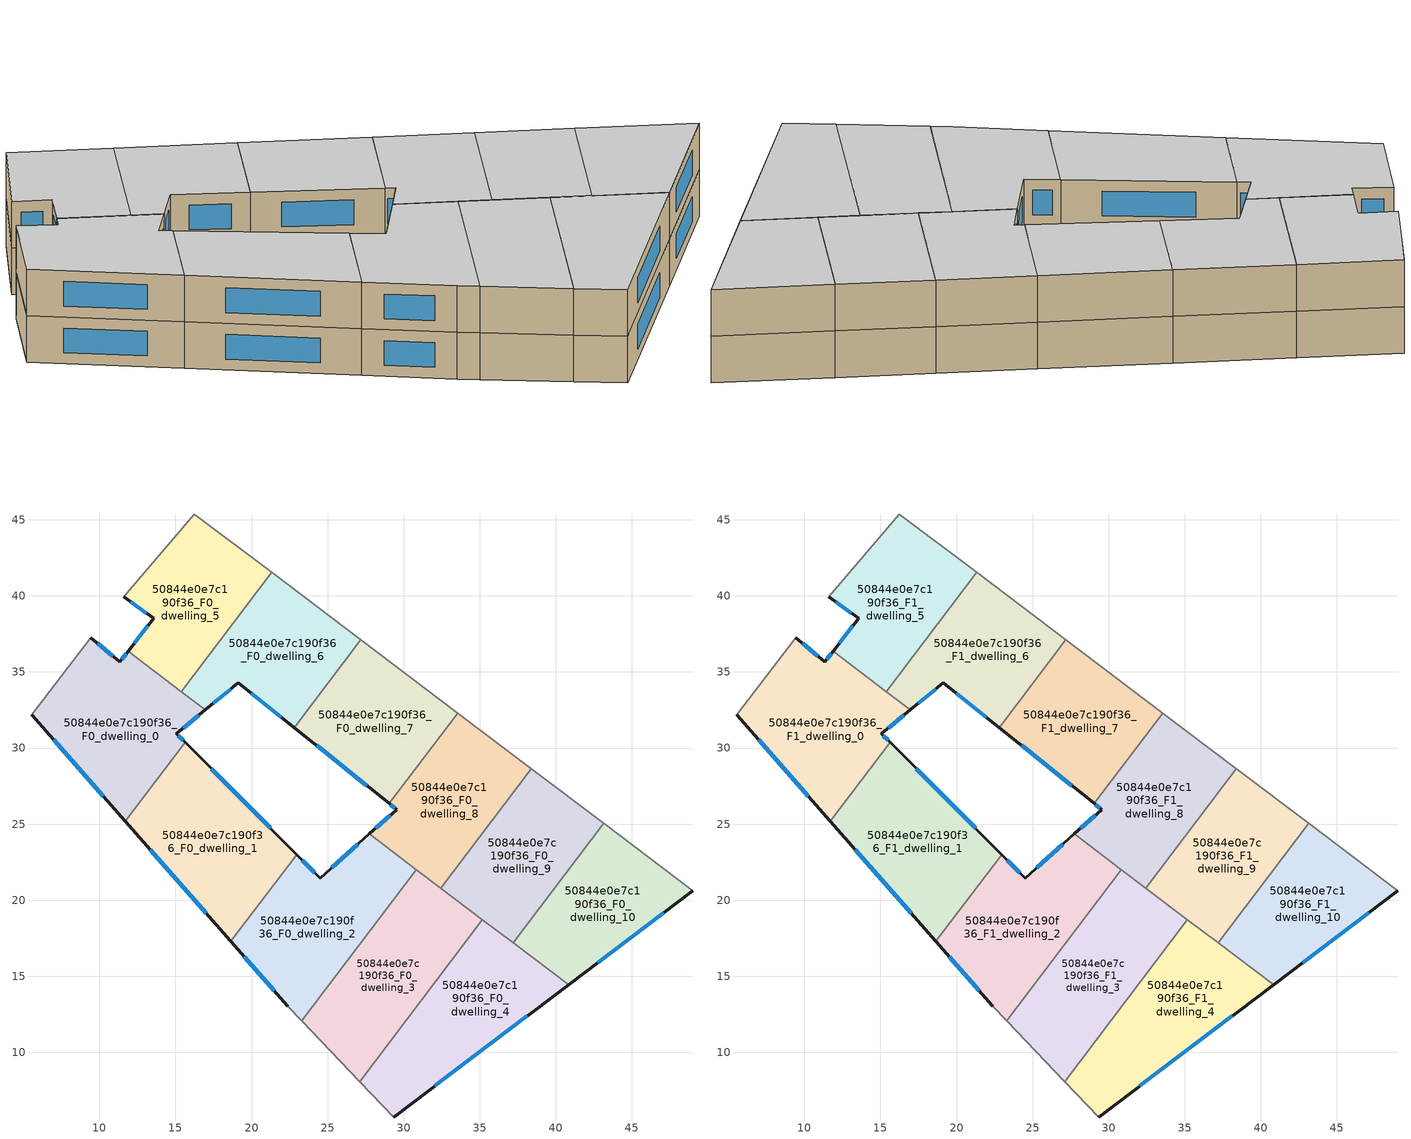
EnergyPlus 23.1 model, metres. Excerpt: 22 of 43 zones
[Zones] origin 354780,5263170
50844e0e7c190f36_F0_dwelling_0
 floor ground (EU_floor_Construction): 16.97,32.52 15.06,30.95 15.63,30.37 11.71,25.18 5.55,32.18 9.43,37.25 11.34,35.67 11.88,36.37 z0
 wall outside (EU_wall_Construction): 15.63,30.37 15.06,30.95 16.97,32.52 / 5.55,32.18 11.71,25.18 / 11.88,36.37 11.34,35.67 9.43,37.25 z0:3
 wall to 50844e0e7c190f36_F0_dwelling_1 (EU_wall_Construction): 11.71,25.18 15.63,30.37 z0:3
 wall adiabatic (EU_wall_Construction): 9.43,37.25 5.55,32.18 z0:3
 wall to 50844e0e7c190f36_F0_dwelling_5 (EU_wall_Construction): 15.39,33.71 11.88,36.37 z0:3
 wall to 50844e0e7c190f36_F0_dwelling_6 (EU_wall_Construction): 16.97,32.52 15.39,33.71 z0:3
 window (EU_Window_Construction): 15.51,31.32 16.52,32.15 / 15.5,30.5 15.19,30.81 / 6.99,30.54 10.26,26.83 / 10.89,36.04 9.88,36.88 / 11.76,36.21 11.47,35.83 z0.7:2.3
50844e0e7c190f36_F0_dwelling_1
 floor ground (EU_floor_Construction): 15.63,30.37 22.97,23 18.65,17.29 11.71,25.18 z0
 wall outside (EU_wall_Construction): 22.97,23 15.63,30.37 / 11.71,25.18 18.65,17.29 z0:3
 wall to 50844e0e7c190f36_F0_dwelling_2 (EU_wall_Construction): 18.65,17.29 22.97,23 z0:3
 window (EU_Window_Construction): 21.25,24.73 17.36,28.64 / 13.34,23.33 17.02,19.14 z0.7:2.3
50844e0e7c190f36_F0_dwelling_10
 floor ground (EU_floor_Construction): 49.01,20.61 40.84,14.44 37.2,17.2 43.14,25.04 z0
 wall outside (EU_wall_Construction): 40.84,14.44 49.01,20.61 z0:3
 wall to 50844e0e7c190f36_F0_dwelling_9 (EU_wall_Construction): 43.14,25.04 37.2,17.2 z0:3
 wall adiabatic (EU_wall_Construction): 49.01,20.61 43.14,25.04 z0:3
 wall to 50844e0e7c190f36_F0_dwelling_4 (EU_wall_Construction): 37.2,17.2 40.84,14.44 z0:3
 window (EU_Window_Construction): 42.76,15.89 47.09,19.16 z0.7:2.3
50844e0e7c190f36_F0_dwelling_2
 floor ground (EU_floor_Construction): 30.84,22.02 23.3,12.07 22.38,13.04 18.65,17.29 22.97,23 24.52,21.45 27.75,24.35 z0
 wall outside (EU_wall_Construction): 18.65,17.29 22.38,13.04 / 27.75,24.35 24.52,21.45 22.97,23 z0:3
 wall to 50844e0e7c190f36_F0_dwelling_3 (EU_wall_Construction): 23.3,12.07 30.84,22.02 z0:3
 wall adiabatic (EU_wall_Construction): 22.38,13.04 23.3,12.07 z0:3
 wall to 50844e0e7c190f36_F0_dwelling_8 (EU_wall_Construction): 30.84,22.02 27.75,24.35 z0:3
 window (EU_Window_Construction): 19.52,16.29 21.5,14.04 / 24.16,21.81 23.34,22.64 / 26.99,23.67 25.28,22.13 z0.7:2.3
50844e0e7c190f36_F0_dwelling_3
 floor ground (EU_floor_Construction): 35.18,18.72 27.12,8.08 23.3,12.07 30.84,22.02 z0
 wall to 50844e0e7c190f36_F0_dwelling_4 (EU_wall_Construction): 27.12,8.08 35.18,18.72 z0:3
 wall adiabatic (EU_wall_Construction): 23.3,12.07 27.12,8.08 z0:3
 wall to 50844e0e7c190f36_F0_dwelling_9 (EU_wall_Construction): 35.18,18.72 32.44,20.8 z0:3
 wall to 50844e0e7c190f36_F0_dwelling_8 (EU_wall_Construction): 32.44,20.8 30.83,22.02 z0:3
50844e0e7c190f36_F0_dwelling_4
 floor ground (EU_floor_Construction): 40.84,14.44 29.34,5.75 27.12,8.08 35.18,18.72 z0
 wall outside (EU_wall_Construction): 29.34,5.75 40.84,14.44 z0:3
 wall adiabatic (EU_wall_Construction): 27.12,8.08 29.34,5.75 z0:3
 wall to 50844e0e7c190f36_F0_dwelling_9 (EU_wall_Construction): 37.2,17.2 35.18,18.72 z0:3
 window (EU_Window_Construction): 32.04,7.79 38.14,12.4 z0.7:2.3
50844e0e7c190f36_F0_dwelling_5
 floor ground (EU_floor_Construction): 21.32,41.54 15.39,33.71 11.88,36.37 13.56,38.54 11.59,39.95 16.24,45.38 z0
 wall outside (EU_wall_Construction): 11.59,39.95 13.56,38.54 11.88,36.37 z0:3
 wall to 50844e0e7c190f36_F0_dwelling_6 (EU_wall_Construction): 15.39,33.71 21.32,41.54 z0:3
 wall adiabatic (EU_wall_Construction): 21.32,41.54 16.24,45.38 11.59,39.95 z0:3
 window (EU_Window_Construction): 13.16,38.03 12.28,36.88 / 12.06,39.62 13.1,38.87 z0.7:2.3
50844e0e7c190f36_F0_dwelling_6
 floor ground (EU_floor_Construction): 27.17,37.12 22.81,31.35 19.12,34.29 16.97,32.52 15.39,33.71 21.32,41.54 z0
 wall outside (EU_wall_Construction): 16.97,32.52 19.12,34.29 22.81,31.35 z0:3
 wall adiabatic (EU_wall_Construction): 27.17,37.12 21.32,41.54 z0:3
 wall to 50844e0e7c190f36_F0_dwelling_7 (EU_wall_Construction): 22.81,31.35 27.17,37.12 z0:3
 window (EU_Window_Construction): 17.48,32.94 18.62,33.88 / 19.99,33.6 21.94,32.04 z0.7:2.3
50844e0e7c190f36_F0_dwelling_7
 floor ground (EU_floor_Construction): 33.55,32.3 29.05,26.36 22.81,31.35 27.17,37.12 z0
 wall outside (EU_wall_Construction): 22.81,31.35 29.05,26.36 z0:3
 wall adiabatic (EU_wall_Construction): 33.55,32.3 27.17,37.12 z0:3
 wall to 50844e0e7c190f36_F0_dwelling_8 (EU_wall_Construction): 29.05,26.36 33.55,32.3 z0:3
 window (EU_Window_Construction): 24.27,30.18 27.58,27.53 z0.7:2.3
50844e0e7c190f36_F0_dwelling_8
 floor ground (EU_floor_Construction): 38.39,28.64 32.44,20.8 27.75,24.35 29.54,25.96 29.05,26.36 33.55,32.3 z0
 wall outside (EU_wall_Construction): 29.05,26.36 29.54,25.96 27.75,24.35 z0:3
 wall adiabatic (EU_wall_Construction): 38.39,28.64 33.55,32.3 z0:3
 wall to 50844e0e7c190f36_F0_dwelling_9 (EU_wall_Construction): 32.44,20.8 38.39,28.64 z0:3
 window (EU_Window_Construction): 29.12,25.58 28.17,24.73 / 29.16,26.26 29.43,26.05 z0.7:2.3
50844e0e7c190f36_F0_dwelling_9
 floor ground (EU_floor_Construction): 43.14,25.04 37.2,17.2 32.44,20.8 38.39,28.64 z0
 wall adiabatic (EU_wall_Construction): 43.14,25.04 38.39,28.64 z0:3
50844e0e7c190f36_F1_dwelling_0
 floor to 50844e0e7c190f36_F0_dwelling_0 (EU_floor_Construction): 16.97,32.52 15.06,30.95 15.63,30.37 11.71,25.18 5.55,32.18 9.43,37.25 11.34,35.67 11.88,36.37 z3
 wall outside (EU_wall_Construction): 15.63,30.37 15.06,30.95 16.97,32.52 / 5.55,32.18 11.71,25.18 / 11.88,36.37 11.34,35.67 9.43,37.25 z3:6
 wall to 50844e0e7c190f36_F1_dwelling_1 (EU_wall_Construction): 11.71,25.18 15.63,30.37 z3:6
 wall adiabatic (EU_wall_Construction): 9.43,37.25 5.55,32.18 z3:6
 wall to 50844e0e7c190f36_F1_dwelling_5 (EU_wall_Construction): 15.39,33.71 11.88,36.37 z3:6
 wall to 50844e0e7c190f36_F1_dwelling_6 (EU_wall_Construction): 16.97,32.52 15.39,33.71 z3:6
 window (EU_Window_Construction): 15.51,31.32 16.52,32.15 / 15.5,30.5 15.19,30.81 / 6.99,30.54 10.26,26.83 / 10.89,36.04 9.88,36.88 / 11.76,36.21 11.47,35.83 z3.7:5.3
 ceiling to 50844e0e7c190f36_F2_dwelling_0 (EU_floor_Construction): 11.71,25.18 15.63,30.37 15.06,30.95 16.97,32.52 11.88,36.37 11.34,35.67 9.43,37.25 5.55,32.18 z6
50844e0e7c190f36_F1_dwelling_1
 floor to 50844e0e7c190f36_F0_dwelling_1 (EU_floor_Construction): 15.63,30.37 22.97,23 18.65,17.29 11.71,25.18 z3
 wall outside (EU_wall_Construction): 22.97,23 15.63,30.37 / 11.71,25.18 18.65,17.29 z3:6
 wall to 50844e0e7c190f36_F1_dwelling_2 (EU_wall_Construction): 18.65,17.29 22.97,23 z3:6
 window (EU_Window_Construction): 21.25,24.73 17.36,28.64 / 13.34,23.33 17.02,19.14 z3.7:5.3
 ceiling to 50844e0e7c190f36_F2_dwelling_1 (EU_floor_Construction): 18.65,17.29 22.97,23 15.63,30.37 11.71,25.18 z6
50844e0e7c190f36_F1_dwelling_10
 floor to 50844e0e7c190f36_F0_dwelling_10 (EU_floor_Construction): 49.01,20.61 40.84,14.44 37.2,17.2 43.14,25.04 z3
 wall outside (EU_wall_Construction): 40.84,14.44 49.01,20.61 z3:6
 wall to 50844e0e7c190f36_F1_dwelling_9 (EU_wall_Construction): 43.14,25.04 37.2,17.2 z3:6
 wall adiabatic (EU_wall_Construction): 49.01,20.61 43.14,25.04 z3:6
 wall to 50844e0e7c190f36_F1_dwelling_4 (EU_wall_Construction): 37.2,17.2 40.84,14.44 z3:6
 window (EU_Window_Construction): 42.76,15.89 47.09,19.16 z3.7:5.3
 ceiling to 50844e0e7c190f36_F2_dwelling_10 (EU_floor_Construction): 49.01,20.61 43.14,25.04 37.2,17.2 40.84,14.44 z6
50844e0e7c190f36_F1_dwelling_2
 floor to 50844e0e7c190f36_F0_dwelling_2 (EU_floor_Construction): 30.84,22.02 23.3,12.07 22.38,13.04 18.65,17.29 22.97,23 24.52,21.45 27.75,24.35 z3
 wall outside (EU_wall_Construction): 18.65,17.29 22.38,13.04 / 27.75,24.35 24.52,21.45 22.97,23 z3:6
 wall to 50844e0e7c190f36_F1_dwelling_3 (EU_wall_Construction): 23.3,12.07 30.84,22.02 z3:6
 wall adiabatic (EU_wall_Construction): 22.38,13.04 23.3,12.07 z3:6
 wall to 50844e0e7c190f36_F1_dwelling_8 (EU_wall_Construction): 30.84,22.02 27.75,24.35 z3:6
 window (EU_Window_Construction): 19.52,16.29 21.5,14.04 / 24.16,21.81 23.34,22.64 / 26.99,23.67 25.28,22.13 z3.7:5.3
 ceiling to 50844e0e7c190f36_F2_dwelling_2 (EU_floor_Construction): 23.3,12.07 30.84,22.02 27.75,24.35 24.52,21.45 22.97,23 18.65,17.29 22.38,13.04 z6
50844e0e7c190f36_F1_dwelling_3
 floor to 50844e0e7c190f36_F0_dwelling_3 (EU_floor_Construction): 35.18,18.72 27.12,8.08 23.3,12.07 30.84,22.02 z3
 wall to 50844e0e7c190f36_F1_dwelling_4 (EU_wall_Construction): 27.12,8.08 35.18,18.72 z3:6
 wall adiabatic (EU_wall_Construction): 23.3,12.07 27.12,8.08 z3:6
 wall to 50844e0e7c190f36_F1_dwelling_9 (EU_wall_Construction): 35.18,18.72 32.44,20.8 z3:6
 wall to 50844e0e7c190f36_F1_dwelling_8 (EU_wall_Construction): 32.44,20.8 30.83,22.02 z3:6
 ceiling to 50844e0e7c190f36_F2_dwelling_3 (EU_floor_Construction): 27.12,8.08 35.18,18.72 30.84,22.02 23.3,12.07 z6
50844e0e7c190f36_F1_dwelling_4
 floor to 50844e0e7c190f36_F0_dwelling_4 (EU_floor_Construction): 40.84,14.44 29.34,5.75 27.12,8.08 35.18,18.72 z3
 wall outside (EU_wall_Construction): 29.34,5.75 40.84,14.44 z3:6
 wall adiabatic (EU_wall_Construction): 27.12,8.08 29.34,5.75 z3:6
 wall to 50844e0e7c190f36_F1_dwelling_9 (EU_wall_Construction): 37.2,17.2 35.18,18.72 z3:6
 window (EU_Window_Construction): 32.04,7.79 38.14,12.4 z3.7:5.3
 ceiling to 50844e0e7c190f36_F2_dwelling_4 (EU_floor_Construction): 40.84,14.44 35.18,18.72 27.12,8.08 29.34,5.75 z6
50844e0e7c190f36_F1_dwelling_5
 floor to 50844e0e7c190f36_F0_dwelling_5 (EU_floor_Construction): 21.32,41.54 15.39,33.71 11.88,36.37 13.56,38.54 11.59,39.95 16.24,45.38 z3
 wall outside (EU_wall_Construction): 11.59,39.95 13.56,38.54 11.88,36.37 z3:6
 wall to 50844e0e7c190f36_F1_dwelling_6 (EU_wall_Construction): 15.39,33.71 21.32,41.54 z3:6
 wall adiabatic (EU_wall_Construction): 21.32,41.54 16.24,45.38 11.59,39.95 z3:6
 window (EU_Window_Construction): 13.16,38.03 12.28,36.88 / 12.06,39.62 13.1,38.87 z3.7:5.3
 ceiling to 50844e0e7c190f36_F2_dwelling_5 (EU_floor_Construction): 15.39,33.71 21.32,41.54 16.24,45.38 11.59,39.95 13.56,38.54 11.88,36.37 z6
50844e0e7c190f36_F1_dwelling_6
 floor to 50844e0e7c190f36_F0_dwelling_6 (EU_floor_Construction): 27.17,37.12 22.81,31.35 19.12,34.29 16.97,32.52 15.39,33.71 21.32,41.54 z3
 wall outside (EU_wall_Construction): 16.97,32.52 19.12,34.29 22.81,31.35 z3:6
 wall adiabatic (EU_wall_Construction): 27.17,37.12 21.32,41.54 z3:6
 wall to 50844e0e7c190f36_F1_dwelling_7 (EU_wall_Construction): 22.81,31.35 27.17,37.12 z3:6
 window (EU_Window_Construction): 17.48,32.94 18.62,33.88 / 19.99,33.6 21.94,32.04 z3.7:5.3
 ceiling to 50844e0e7c190f36_F2_dwelling_6 (EU_floor_Construction): 22.81,31.35 27.17,37.12 21.32,41.54 15.39,33.71 16.97,32.52 19.12,34.29 z6
50844e0e7c190f36_F1_dwelling_7
 floor to 50844e0e7c190f36_F0_dwelling_7 (EU_floor_Construction): 33.55,32.3 29.05,26.36 22.81,31.35 27.17,37.12 z3
 wall outside (EU_wall_Construction): 22.81,31.35 29.05,26.36 z3:6
 wall adiabatic (EU_wall_Construction): 33.55,32.3 27.17,37.12 z3:6
 wall to 50844e0e7c190f36_F1_dwelling_8 (EU_wall_Construction): 29.05,26.36 33.55,32.3 z3:6
 window (EU_Window_Construction): 24.27,30.18 27.58,27.53 z3.7:5.3
 ceiling to 50844e0e7c190f36_F2_dwelling_7 (EU_floor_Construction): 29.05,26.36 33.55,32.3 27.17,37.12 22.81,31.35 z6
50844e0e7c190f36_F1_dwelling_8
 floor to 50844e0e7c190f36_F0_dwelling_8 (EU_floor_Construction): 38.39,28.64 32.44,20.8 27.75,24.35 29.54,25.96 29.05,26.36 33.55,32.3 z3
 wall outside (EU_wall_Construction): 29.05,26.36 29.54,25.96 27.75,24.35 z3:6
 wall adiabatic (EU_wall_Construction): 38.39,28.64 33.55,32.3 z3:6
 wall to 50844e0e7c190f36_F1_dwelling_9 (EU_wall_Construction): 32.44,20.8 38.39,28.64 z3:6
 window (EU_Window_Construction): 29.12,25.58 28.17,24.73 / 29.16,26.26 29.43,26.05 z3.7:5.3
 ceiling to 50844e0e7c190f36_F2_dwelling_8 (EU_floor_Construction): 32.44,20.8 38.39,28.64 33.55,32.3 29.05,26.36 29.54,25.96 27.75,24.35 z6
50844e0e7c190f36_F1_dwelling_9
 floor to 50844e0e7c190f36_F0_dwelling_9 (EU_floor_Construction): 43.14,25.04 37.2,17.2 32.44,20.8 38.39,28.64 z3
 wall adiabatic (EU_wall_Construction): 43.14,25.04 38.39,28.64 z3:6
 ceiling to 50844e0e7c190f36_F2_dwelling_9 (EU_floor_Construction): 37.2,17.2 43.14,25.04 38.39,28.64 32.44,20.8 z6
[Building]
EU S2 Campaign: North Axis=0; Terrain=City; Solar Distribution=FullExterior
[Site:Location]
Budapest.Ferenc.Liszt.Intl.AP: Latitude=47.437; Longitude=19.256; Time Zone=1; Elevation=185
[SizingPeriod:WeatherFileDays]
AnnualSizingPeriod: Begin Month=1; Begin Day of Month=1; End Month=12; End Day of Month=31; Day of Week for Start Day=Monday; Use Weather File Daylight Saving Period=No; Use Weather File Rain and Snow Indicators=No
[MATERIAL]
EU_InternalMass_Material: Roughness=MediumRough; Thickness=0.1; Conductivity=1; Density=1800; Specific Heat=900; Thermal Absorptance=0.9; Solar Absorptance=0.7; Visible Absorptance=0.7
[MATERIAL:NOMASS] Roughness=MediumRough; Thermal Absorptance=0.9; Solar Absorptance=0.7; Visible Absorptance=0.7
Name | Thermal Resistance
EU_wall_NoMass | 0.832559
EU_floor_NoMass | 0.872794
[WINDOWMATERIAL:SIMPLEGLAZINGSYSTEM]
EU_Window_SimpleGlazing: UFactor=2.79869; Solar Heat Gain Coefficient=0.75; Visible Transmittance=0.75
[CONSTRUCTION]
EU_wall_Construction: EU_wall_NoMass
EU_floor_Construction: EU_floor_NoMass
EU_Window_Construction: EU_Window_SimpleGlazing
EU_InternalMass_Construction: EU_InternalMass_Material
[ZONE] Type=1; Multiplier=1; Ceiling Height=autocalculate; Floor Area=autocalculate; Part of Total Floor Area=Yes
Name | Volume
50844e0e7c190f36_F0_dwelling_0; 50844e0e7c190f36_F1_dwelling_0 | 211.264
50844e0e7c190f36_F0_dwelling_1; 50844e0e7c190f36_F1_dwelling_1 | 211.258
50844e0e7c190f36_F0_dwelling_10; 50844e0e7c190f36_F1_dwelling_10 | 176.06
50844e0e7c190f36_F0_dwelling_2; 50844e0e7c190f36_F1_dwelling_2 | 211.296
50844e0e7c190f36_F0_dwelling_3; 50844e0e7c190f36_F1_dwelling_3 | 211.266
50844e0e7c190f36_F0_dwelling_4; 50844e0e7c190f36_F1_dwelling_4 | 211.256
50844e0e7c190f36_F0_dwelling_5; 50844e0e7c190f36_F1_dwelling_5 | 176.07
50844e0e7c190f36_F0_dwelling_6; 50844e0e7c190f36_F1_dwelling_6 | 176.061
50844e0e7c190f36_F0_dwelling_7; 50844e0e7c190f36_F1_dwelling_7 | 176.074
50844e0e7c190f36_F0_dwelling_8; 50844e0e7c190f36_F1_dwelling_8 | 176.062
50844e0e7c190f36_F0_dwelling_9; 50844e0e7c190f36_F1_dwelling_9 | 176.081
[INTERNALMASS] Construction=EU_InternalMass_Construction
Name | Zone or ZoneList | Surface Area
50844e0e7c190f36_F0_dwelling_0_EU_InternalMass | 50844e0e7c190f36_F0_dwelling_0 | 70.4214
50844e0e7c190f36_F0_dwelling_1_EU_InternalMass | 50844e0e7c190f36_F0_dwelling_1 | 70.4192
50844e0e7c190f36_F0_dwelling_2_EU_InternalMass | 50844e0e7c190f36_F0_dwelling_2 | 70.432
50844e0e7c190f36_F0_dwelling_3_EU_InternalMass | 50844e0e7c190f36_F0_dwelling_3 | 70.4221
50844e0e7c190f36_F0_dwelling_4_EU_InternalMass | 50844e0e7c190f36_F0_dwelling_4 | 70.4185
50844e0e7c190f36_F0_dwelling_5_EU_InternalMass | 50844e0e7c190f36_F0_dwelling_5 | 58.6898
50844e0e7c190f36_F0_dwelling_6_EU_InternalMass | 50844e0e7c190f36_F0_dwelling_6 | 58.687
50844e0e7c190f36_F0_dwelling_7_EU_InternalMass | 50844e0e7c190f36_F0_dwelling_7 | 58.6914
50844e0e7c190f36_F0_dwelling_8_EU_InternalMass | 50844e0e7c190f36_F0_dwelling_8 | 58.6872
50844e0e7c190f36_F0_dwelling_9_EU_InternalMass | 50844e0e7c190f36_F0_dwelling_9 | 58.694
50844e0e7c190f36_F0_dwelling_10_EU_InternalMass | 50844e0e7c190f36_F0_dwelling_10 | 58.6866
50844e0e7c190f36_F1_dwelling_0_EU_InternalMass | 50844e0e7c190f36_F1_dwelling_0 | 70.4214
50844e0e7c190f36_F1_dwelling_1_EU_InternalMass | 50844e0e7c190f36_F1_dwelling_1 | 70.4192
50844e0e7c190f36_F1_dwelling_2_EU_InternalMass | 50844e0e7c190f36_F1_dwelling_2 | 70.432
50844e0e7c190f36_F1_dwelling_3_EU_InternalMass | 50844e0e7c190f36_F1_dwelling_3 | 70.4221
50844e0e7c190f36_F1_dwelling_4_EU_InternalMass | 50844e0e7c190f36_F1_dwelling_4 | 70.4185
50844e0e7c190f36_F1_dwelling_5_EU_InternalMass | 50844e0e7c190f36_F1_dwelling_5 | 58.6898
50844e0e7c190f36_F1_dwelling_6_EU_InternalMass | 50844e0e7c190f36_F1_dwelling_6 | 58.687
50844e0e7c190f36_F1_dwelling_7_EU_InternalMass | 50844e0e7c190f36_F1_dwelling_7 | 58.6914
50844e0e7c190f36_F1_dwelling_8_EU_InternalMass | 50844e0e7c190f36_F1_dwelling_8 | 58.6872
50844e0e7c190f36_F1_dwelling_9_EU_InternalMass | 50844e0e7c190f36_F1_dwelling_9 | 58.694
50844e0e7c190f36_F1_dwelling_10_EU_InternalMass | 50844e0e7c190f36_F1_dwelling_10 | 58.6866
[OTHEREQUIPMENT] Fuel Type=Electricity; Design Level Calculation Method=Watts/Area; Power per Zone Floor Area=1; Fraction Latent=0; Fraction Radiant=0; Fraction Lost=0; Carbon Dioxide Generation Rate=0; EndUse Subcategory=EU_Step8_InternalGains
Name | Zone or ZoneList or Space or SpaceList | Schedule
EU_Step8_InternalGain_50844e0e7c190f36_F0_dwelling_0_f000 | 50844e0e7c190f36_F0_dwelling_0 | EU_Step8_GainSchedule_50844e0e7c190f36_F0_dwelling_0_f000
EU_Step8_InternalGain_50844e0e7c190f36_F0_dwelling_1_f000 | 50844e0e7c190f36_F0_dwelling_1 | EU_Step8_GainSchedule_50844e0e7c190f36_F0_dwelling_1_f000
EU_Step8_InternalGain_50844e0e7c190f36_F0_dwelling_2_f000 | 50844e0e7c190f36_F0_dwelling_2 | EU_Step8_GainSchedule_50844e0e7c190f36_F0_dwelling_2_f000
EU_Step8_InternalGain_50844e0e7c190f36_F0_dwelling_3_f000 | 50844e0e7c190f36_F0_dwelling_3 | EU_Step8_GainSchedule_50844e0e7c190f36_F0_dwelling_3_f000
EU_Step8_InternalGain_50844e0e7c190f36_F0_dwelling_4_f000 | 50844e0e7c190f36_F0_dwelling_4 | EU_Step8_GainSchedule_50844e0e7c190f36_F0_dwelling_4_f000
EU_Step8_InternalGain_50844e0e7c190f36_F0_dwelling_5_f000 | 50844e0e7c190f36_F0_dwelling_5 | EU_Step8_GainSchedule_50844e0e7c190f36_F0_dwelling_5_f000
EU_Step8_InternalGain_50844e0e7c190f36_F0_dwelling_6_f000 | 50844e0e7c190f36_F0_dwelling_6 | EU_Step8_GainSchedule_50844e0e7c190f36_F0_dwelling_6_f000
EU_Step8_InternalGain_50844e0e7c190f36_F0_dwelling_7_f000 | 50844e0e7c190f36_F0_dwelling_7 | EU_Step8_GainSchedule_50844e0e7c190f36_F0_dwelling_7_f000
EU_Step8_InternalGain_50844e0e7c190f36_F0_dwelling_8_f000 | 50844e0e7c190f36_F0_dwelling_8 | EU_Step8_GainSchedule_50844e0e7c190f36_F0_dwelling_8_f000
EU_Step8_InternalGain_50844e0e7c190f36_F0_dwelling_9_f000 | 50844e0e7c190f36_F0_dwelling_9 | EU_Step8_GainSchedule_50844e0e7c190f36_F0_dwelling_9_f000
EU_Step8_InternalGain_50844e0e7c190f36_F0_dwelling_10_f000 | 50844e0e7c190f36_F0_dwelling_10 | EU_Step8_GainSchedule_50844e0e7c190f36_F0_dwelling_10_f000
EU_Step8_InternalGain_50844e0e7c190f36_F1_dwelling_0_f000 | 50844e0e7c190f36_F1_dwelling_0 | EU_Step8_GainSchedule_50844e0e7c190f36_F1_dwelling_0_f000
EU_Step8_InternalGain_50844e0e7c190f36_F1_dwelling_1_f000 | 50844e0e7c190f36_F1_dwelling_1 | EU_Step8_GainSchedule_50844e0e7c190f36_F1_dwelling_1_f000
EU_Step8_InternalGain_50844e0e7c190f36_F1_dwelling_2_f000 | 50844e0e7c190f36_F1_dwelling_2 | EU_Step8_GainSchedule_50844e0e7c190f36_F1_dwelling_2_f000
EU_Step8_InternalGain_50844e0e7c190f36_F1_dwelling_3_f000 | 50844e0e7c190f36_F1_dwelling_3 | EU_Step8_GainSchedule_50844e0e7c190f36_F1_dwelling_3_f000
EU_Step8_InternalGain_50844e0e7c190f36_F1_dwelling_4_f000 | 50844e0e7c190f36_F1_dwelling_4 | EU_Step8_GainSchedule_50844e0e7c190f36_F1_dwelling_4_f000
EU_Step8_InternalGain_50844e0e7c190f36_F1_dwelling_5_f000 | 50844e0e7c190f36_F1_dwelling_5 | EU_Step8_GainSchedule_50844e0e7c190f36_F1_dwelling_5_f000
EU_Step8_InternalGain_50844e0e7c190f36_F1_dwelling_6_f000 | 50844e0e7c190f36_F1_dwelling_6 | EU_Step8_GainSchedule_50844e0e7c190f36_F1_dwelling_6_f000
EU_Step8_InternalGain_50844e0e7c190f36_F1_dwelling_7_f000 | 50844e0e7c190f36_F1_dwelling_7 | EU_Step8_GainSchedule_50844e0e7c190f36_F1_dwelling_7_f000
EU_Step8_InternalGain_50844e0e7c190f36_F1_dwelling_8_f000 | 50844e0e7c190f36_F1_dwelling_8 | EU_Step8_GainSchedule_50844e0e7c190f36_F1_dwelling_8_f000
EU_Step8_InternalGain_50844e0e7c190f36_F1_dwelling_9_f000 | 50844e0e7c190f36_F1_dwelling_9 | EU_Step8_GainSchedule_50844e0e7c190f36_F1_dwelling_9_f000
EU_Step8_InternalGain_50844e0e7c190f36_F1_dwelling_10_f000 | 50844e0e7c190f36_F1_dwelling_10 | EU_Step8_GainSchedule_50844e0e7c190f36_F1_dwelling_10_f000
[ZONEVENTILATION:DESIGNFLOWRATE] Schedule=EU_AlwaysOn; Design Flow Rate Calculation Method=AirChanges/Hour; Air Changes per Hour=0.475469; Ventilation Type=Natural; Fan Pressure Rise=0; Fan Total Efficiency=1; Constant Term Coefficient=1; Temperature Term Coefficient=0; Velocity Term Coefficient=0; Velocity Squared Term Coefficient=0; Minimum Indoor Temperature=-100; Maximum Indoor Temperature=100; Delta Temperature=-100; Minimum Outdoor Temperature=-100; Maximum Outdoor Temperature=100; Maximum Wind Speed=40
Name | Zone or ZoneList or Space or SpaceList
EU_ConstantAir_50844e0e7c190f36_F0_dwelling_0 | 50844e0e7c190f36_F0_dwelling_0
EU_ConstantAir_50844e0e7c190f36_F0_dwelling_1 | 50844e0e7c190f36_F0_dwelling_1
EU_ConstantAir_50844e0e7c190f36_F0_dwelling_2 | 50844e0e7c190f36_F0_dwelling_2
EU_ConstantAir_50844e0e7c190f36_F0_dwelling_3 | 50844e0e7c190f36_F0_dwelling_3
EU_ConstantAir_50844e0e7c190f36_F0_dwelling_4 | 50844e0e7c190f36_F0_dwelling_4
EU_ConstantAir_50844e0e7c190f36_F0_dwelling_5 | 50844e0e7c190f36_F0_dwelling_5
EU_ConstantAir_50844e0e7c190f36_F0_dwelling_6 | 50844e0e7c190f36_F0_dwelling_6
EU_ConstantAir_50844e0e7c190f36_F0_dwelling_7 | 50844e0e7c190f36_F0_dwelling_7
EU_ConstantAir_50844e0e7c190f36_F0_dwelling_8 | 50844e0e7c190f36_F0_dwelling_8
EU_ConstantAir_50844e0e7c190f36_F0_dwelling_9 | 50844e0e7c190f36_F0_dwelling_9
EU_ConstantAir_50844e0e7c190f36_F0_dwelling_10 | 50844e0e7c190f36_F0_dwelling_10
EU_ConstantAir_50844e0e7c190f36_F1_dwelling_0 | 50844e0e7c190f36_F1_dwelling_0
EU_ConstantAir_50844e0e7c190f36_F1_dwelling_1 | 50844e0e7c190f36_F1_dwelling_1
EU_ConstantAir_50844e0e7c190f36_F1_dwelling_2 | 50844e0e7c190f36_F1_dwelling_2
EU_ConstantAir_50844e0e7c190f36_F1_dwelling_3 | 50844e0e7c190f36_F1_dwelling_3
EU_ConstantAir_50844e0e7c190f36_F1_dwelling_4 | 50844e0e7c190f36_F1_dwelling_4
EU_ConstantAir_50844e0e7c190f36_F1_dwelling_5 | 50844e0e7c190f36_F1_dwelling_5
EU_ConstantAir_50844e0e7c190f36_F1_dwelling_6 | 50844e0e7c190f36_F1_dwelling_6
EU_ConstantAir_50844e0e7c190f36_F1_dwelling_7 | 50844e0e7c190f36_F1_dwelling_7
EU_ConstantAir_50844e0e7c190f36_F1_dwelling_8 | 50844e0e7c190f36_F1_dwelling_8
EU_ConstantAir_50844e0e7c190f36_F1_dwelling_9 | 50844e0e7c190f36_F1_dwelling_9
EU_ConstantAir_50844e0e7c190f36_F1_dwelling_10 | 50844e0e7c190f36_F1_dwelling_10
[HVACTEMPLATE:THERMOSTAT] Constant Heating Setpoint=20; Constant Cooling Setpoint=50
EU_HeatOnly_50844e0e7c190f36_F0_dwelling_0; EU_HeatOnly_50844e0e7c190f36_F0_dwelling_1; EU_HeatOnly_50844e0e7c190f36_F0_dwelling_2; EU_HeatOnly_50844e0e7c190f36_F0_dwelling_3; EU_HeatOnly_50844e0e7c190f36_F0_dwelling_4; EU_HeatOnly_50844e0e7c190f36_F0_dwelling_5; EU_HeatOnly_50844e0e7c190f36_F0_dwelling_6; EU_HeatOnly_50844e0e7c190f36_F0_dwelling_7; EU_HeatOnly_50844e0e7c190f36_F0_dwelling_8; EU_HeatOnly_50844e0e7c190f36_F0_dwelling_9; EU_HeatOnly_50844e0e7c190f36_F0_dwelling_10; EU_HeatOnly_50844e0e7c190f36_F1_dwelling_0; EU_HeatOnly_50844e0e7c190f36_F1_dwelling_1; EU_HeatOnly_50844e0e7c190f36_F1_dwelling_2; EU_HeatOnly_50844e0e7c190f36_F1_dwelling_3; EU_HeatOnly_50844e0e7c190f36_F1_dwelling_4; EU_HeatOnly_50844e0e7c190f36_F1_dwelling_5; EU_HeatOnly_50844e0e7c190f36_F1_dwelling_6; EU_HeatOnly_50844e0e7c190f36_F1_dwelling_7; EU_HeatOnly_50844e0e7c190f36_F1_dwelling_8; EU_HeatOnly_50844e0e7c190f36_F1_dwelling_9; EU_HeatOnly_50844e0e7c190f36_F1_dwelling_10; EU_HeatOnly_50844e0e7c190f36_F2_dwelling_0; EU_HeatOnly_50844e0e7c190f36_F2_dwelling_1; EU_HeatOnly_50844e0e7c190f36_F2_dwelling_2; EU_HeatOnly_50844e0e7c190f36_F2_dwelling_3; EU_HeatOnly_50844e0e7c190f36_F2_dwelling_4; EU_HeatOnly_50844e0e7c190f36_F2_dwelling_5; EU_HeatOnly_50844e0e7c190f36_F2_dwelling_6; EU_HeatOnly_50844e0e7c190f36_F2_dwelling_7; EU_HeatOnly_50844e0e7c190f36_F2_dwelling_8; EU_HeatOnly_50844e0e7c190f36_F2_dwelling_9; EU_HeatOnly_50844e0e7c190f36_F2_dwelling_10; EU_HeatOnly_50844e0e7c190f36_F3_dwelling_0; EU_HeatOnly_50844e0e7c190f36_F3_dwelling_1; EU_HeatOnly_50844e0e7c190f36_F3_dwelling_2; EU_HeatOnly_50844e0e7c190f36_F3_dwelling_3; EU_HeatOnly_50844e0e7c190f36_F3_dwelling_4; EU_HeatOnly_50844e0e7c190f36_F3_dwelling_5; EU_HeatOnly_50844e0e7c190f36_F3_dwelling_6; EU_HeatOnly_50844e0e7c190f36_F3_dwelling_7; EU_HeatOnly_50844e0e7c190f36_F3_dwelling_8; EU_HeatOnly_50844e0e7c190f36_F3_dwelling_9
[HVACTEMPLATE:ZONE:IDEALLOADSAIRSYSTEM] System Availability Schedule=EU_AlwaysOn; Maximum Heating Supply Air Temperature=50; Minimum Cooling Supply Air Temperature=13; Maximum Heating Supply Air Humidity Ratio=0.0156; Minimum Cooling Supply Air Humidity Ratio=0.0077; Heating Limit=NoLimit; Cooling Limit=NoLimit; Heating Availability Schedule=EU_AlwaysOn; Cooling Availability Schedule=EU_CoolingOff; Dehumidification Control Type=ConstantSensibleHeatRatio; Cooling Sensible Heat Ratio=0.7; Dehumidification Setpoint=60; Humidification Control Type=None; Humidification Setpoint=30; Outdoor Air Method=None; Outdoor Air Flow Rate per Person=0.00944; Outdoor Air Flow Rate per Zone Floor Area=0; Outdoor Air Flow Rate per Zone=0; Demand Controlled Ventilation Type=None; Outdoor Air Economizer Type=NoEconomizer; Heat Recovery Type=None; Sensible Heat Recovery Effectiveness=0.7; Latent Heat Recovery Effectiveness=0.65
Name | Template Thermostat
50844e0e7c190f36_F0_dwelling_0 | EU_HeatOnly_50844e0e7c190f36_F0_dwelling_0
50844e0e7c190f36_F0_dwelling_1 | EU_HeatOnly_50844e0e7c190f36_F0_dwelling_1
50844e0e7c190f36_F0_dwelling_2 | EU_HeatOnly_50844e0e7c190f36_F0_dwelling_2
50844e0e7c190f36_F0_dwelling_3 | EU_HeatOnly_50844e0e7c190f36_F0_dwelling_3
50844e0e7c190f36_F0_dwelling_4 | EU_HeatOnly_50844e0e7c190f36_F0_dwelling_4
50844e0e7c190f36_F0_dwelling_5 | EU_HeatOnly_50844e0e7c190f36_F0_dwelling_5
50844e0e7c190f36_F0_dwelling_6 | EU_HeatOnly_50844e0e7c190f36_F0_dwelling_6
50844e0e7c190f36_F0_dwelling_7 | EU_HeatOnly_50844e0e7c190f36_F0_dwelling_7
50844e0e7c190f36_F0_dwelling_8 | EU_HeatOnly_50844e0e7c190f36_F0_dwelling_8
50844e0e7c190f36_F0_dwelling_9 | EU_HeatOnly_50844e0e7c190f36_F0_dwelling_9
50844e0e7c190f36_F0_dwelling_10 | EU_HeatOnly_50844e0e7c190f36_F0_dwelling_10
50844e0e7c190f36_F1_dwelling_0 | EU_HeatOnly_50844e0e7c190f36_F1_dwelling_0
50844e0e7c190f36_F1_dwelling_1 | EU_HeatOnly_50844e0e7c190f36_F1_dwelling_1
50844e0e7c190f36_F1_dwelling_2 | EU_HeatOnly_50844e0e7c190f36_F1_dwelling_2
50844e0e7c190f36_F1_dwelling_3 | EU_HeatOnly_50844e0e7c190f36_F1_dwelling_3
50844e0e7c190f36_F1_dwelling_4 | EU_HeatOnly_50844e0e7c190f36_F1_dwelling_4
50844e0e7c190f36_F1_dwelling_5 | EU_HeatOnly_50844e0e7c190f36_F1_dwelling_5
50844e0e7c190f36_F1_dwelling_6 | EU_HeatOnly_50844e0e7c190f36_F1_dwelling_6
50844e0e7c190f36_F1_dwelling_7 | EU_HeatOnly_50844e0e7c190f36_F1_dwelling_7
50844e0e7c190f36_F1_dwelling_8 | EU_HeatOnly_50844e0e7c190f36_F1_dwelling_8
50844e0e7c190f36_F1_dwelling_9 | EU_HeatOnly_50844e0e7c190f36_F1_dwelling_9
50844e0e7c190f36_F1_dwelling_10 | EU_HeatOnly_50844e0e7c190f36_F1_dwelling_10
[SIZING:ZONE] Zone Cooling Design Supply Air Temperature Input Method=SupplyAirTemperature; Zone Cooling Design Supply Air Temperature=13; Zone Heating Design Supply Air Temperature Input Method=SupplyAirTemperature; Zone Heating Design Supply Air Temperature=50; Zone Cooling Design Supply Air Humidity Ratio=0.008; Zone Heating Design Supply Air Humidity Ratio=0.008; Cooling Design Air Flow Method=DesignDay; Cooling Design Air Flow Rate=0; Cooling Minimum Air Flow per Zone Floor Area=0.000762; Cooling Minimum Air Flow=0; Cooling Minimum Air Flow Fraction=0.2; Heating Design Air Flow Method=DesignDay; Heating Design Air Flow Rate=0; Heating Maximum Air Flow per Zone Floor Area=0.002032; Heating Maximum Air Flow=0.141576; Heating Maximum Air Flow Fraction=0.3; Account for Dedicated Outdoor Air System=No; Dedicated Outdoor Air System Control Strategy=NeutralSupplyAir; Dedicated Outdoor Air Low Setpoint Temperature for Design=autosize; Dedicated Outdoor Air High Setpoint Temperature for Design=autosize; Zone Load Sizing Method=Sensible Load Only No Latent Load; Zone Latent Cooling Design Supply Air Humidity Ratio Input Method=HumidityRatioDifference; Zone Cooling Design Supply Air Humidity Ratio Difference=0.005; Zone Latent Heating Design Supply Air Humidity Ratio Input Method=HumidityRatioDifference; Zone Humidification Design Supply Air Humidity Ratio Difference=0.005
50844e0e7c190f36_F0_dwelling_0; 50844e0e7c190f36_F0_dwelling_1; 50844e0e7c190f36_F0_dwelling_2; 50844e0e7c190f36_F0_dwelling_3; 50844e0e7c190f36_F0_dwelling_4; 50844e0e7c190f36_F0_dwelling_5; 50844e0e7c190f36_F0_dwelling_6; 50844e0e7c190f36_F0_dwelling_7; 50844e0e7c190f36_F0_dwelling_8; 50844e0e7c190f36_F0_dwelling_9; 50844e0e7c190f36_F0_dwelling_10; 50844e0e7c190f36_F1_dwelling_0; 50844e0e7c190f36_F1_dwelling_1; 50844e0e7c190f36_F1_dwelling_2; 50844e0e7c190f36_F1_dwelling_3; 50844e0e7c190f36_F1_dwelling_4; 50844e0e7c190f36_F1_dwelling_5; 50844e0e7c190f36_F1_dwelling_6; 50844e0e7c190f36_F1_dwelling_7; 50844e0e7c190f36_F1_dwelling_8; 50844e0e7c190f36_F1_dwelling_9; 50844e0e7c190f36_F1_dwelling_10
[SCHEDULE:CONSTANT]
Name | Hourly Value
EU_AlwaysOn | 1
EU_CoolingOff | 0
[SCHEDULE:FILE] Column Number=1; Rows to Skip at Top=0; Number of Hours of Data=8760; Column Separator=Comma; Interpolate to Timestep=No; Minutes per Item=60; Adjust Schedule for Daylight Savings=Yes
Name | File
EU_Step8_GainSchedule_50844e0e7c190f36_F0_dwelling_0_f000 | ../../schedules/50844e0e7c190f36/50844e0e7c190f36_F0_dwelling_0_f000_gain.csv
EU_Step8_GainSchedule_50844e0e7c190f36_F0_dwelling_1_f000 | ../../schedules/50844e0e7c190f36/50844e0e7c190f36_F0_dwelling_1_f000_gain.csv
EU_Step8_GainSchedule_50844e0e7c190f36_F0_dwelling_2_f000 | ../../schedules/50844e0e7c190f36/50844e0e7c190f36_F0_dwelling_2_f000_gain.csv
EU_Step8_GainSchedule_50844e0e7c190f36_F0_dwelling_3_f000 | ../../schedules/50844e0e7c190f36/50844e0e7c190f36_F0_dwelling_3_f000_gain.csv
EU_Step8_GainSchedule_50844e0e7c190f36_F0_dwelling_4_f000 | ../../schedules/50844e0e7c190f36/50844e0e7c190f36_F0_dwelling_4_f000_gain.csv
EU_Step8_GainSchedule_50844e0e7c190f36_F0_dwelling_5_f000 | ../../schedules/50844e0e7c190f36/50844e0e7c190f36_F0_dwelling_5_f000_gain.csv
EU_Step8_GainSchedule_50844e0e7c190f36_F0_dwelling_6_f000 | ../../schedules/50844e0e7c190f36/50844e0e7c190f36_F0_dwelling_6_f000_gain.csv
EU_Step8_GainSchedule_50844e0e7c190f36_F0_dwelling_7_f000 | ../../schedules/50844e0e7c190f36/50844e0e7c190f36_F0_dwelling_7_f000_gain.csv
EU_Step8_GainSchedule_50844e0e7c190f36_F0_dwelling_8_f000 | ../../schedules/50844e0e7c190f36/50844e0e7c190f36_F0_dwelling_8_f000_gain.csv
EU_Step8_GainSchedule_50844e0e7c190f36_F0_dwelling_9_f000 | ../../schedules/50844e0e7c190f36/50844e0e7c190f36_F0_dwelling_9_f000_gain.csv
EU_Step8_GainSchedule_50844e0e7c190f36_F0_dwelling_10_f000 | ../../schedules/50844e0e7c190f36/50844e0e7c190f36_F0_dwelling_10_f000_gain.csv
EU_Step8_GainSchedule_50844e0e7c190f36_F1_dwelling_0_f000 | ../../schedules/50844e0e7c190f36/50844e0e7c190f36_F1_dwelling_0_f000_gain.csv
EU_Step8_GainSchedule_50844e0e7c190f36_F1_dwelling_1_f000 | ../../schedules/50844e0e7c190f36/50844e0e7c190f36_F1_dwelling_1_f000_gain.csv
EU_Step8_GainSchedule_50844e0e7c190f36_F1_dwelling_2_f000 | ../../schedules/50844e0e7c190f36/50844e0e7c190f36_F1_dwelling_2_f000_gain.csv
EU_Step8_GainSchedule_50844e0e7c190f36_F1_dwelling_3_f000 | ../../schedules/50844e0e7c190f36/50844e0e7c190f36_F1_dwelling_3_f000_gain.csv
EU_Step8_GainSchedule_50844e0e7c190f36_F1_dwelling_4_f000 | ../../schedules/50844e0e7c190f36/50844e0e7c190f36_F1_dwelling_4_f000_gain.csv
EU_Step8_GainSchedule_50844e0e7c190f36_F1_dwelling_5_f000 | ../../schedules/50844e0e7c190f36/50844e0e7c190f36_F1_dwelling_5_f000_gain.csv
EU_Step8_GainSchedule_50844e0e7c190f36_F1_dwelling_6_f000 | ../../schedules/50844e0e7c190f36/50844e0e7c190f36_F1_dwelling_6_f000_gain.csv
EU_Step8_GainSchedule_50844e0e7c190f36_F1_dwelling_7_f000 | ../../schedules/50844e0e7c190f36/50844e0e7c190f36_F1_dwelling_7_f000_gain.csv
EU_Step8_GainSchedule_50844e0e7c190f36_F1_dwelling_8_f000 | ../../schedules/50844e0e7c190f36/50844e0e7c190f36_F1_dwelling_8_f000_gain.csv
EU_Step8_GainSchedule_50844e0e7c190f36_F1_dwelling_9_f000 | ../../schedules/50844e0e7c190f36/50844e0e7c190f36_F1_dwelling_9_f000_gain.csv
EU_Step8_GainSchedule_50844e0e7c190f36_F1_dwelling_10_f000 | ../../schedules/50844e0e7c190f36/50844e0e7c190f36_F1_dwelling_10_f000_gain.csv
